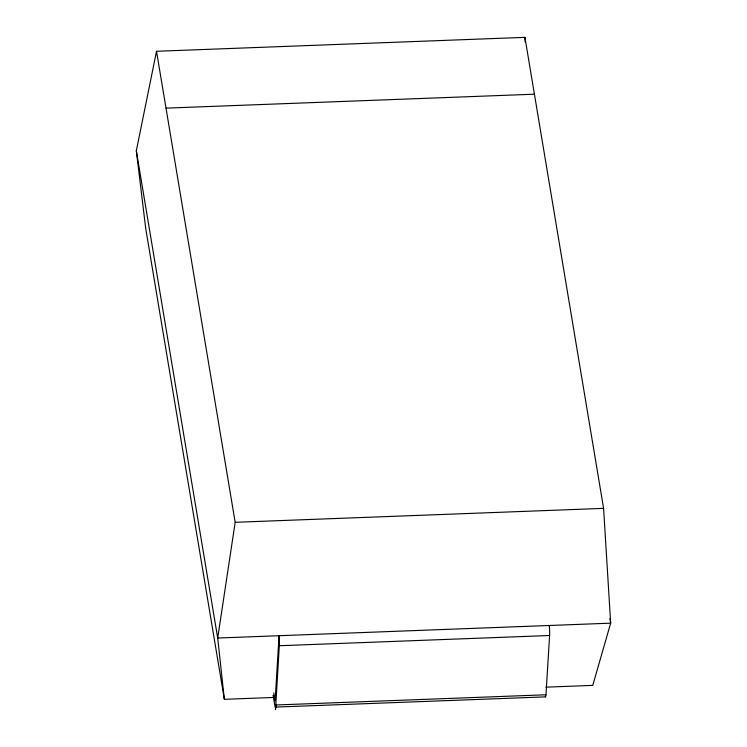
<?xml version="1.0" encoding="UTF-8"?>
<svg xmlns="http://www.w3.org/2000/svg" width="747" height="747" viewBox="0 0 747 747"><rect width="100%" height="100%" fill="white"/><g stroke="black" fill="none" stroke-linecap="round" stroke-linejoin="round"><path stroke-width="1.12" d="M279.443 643.447L275.503 709.65L275.792 704.991L545.964 694.775L549.587 635.51A8.152 0.924 87.8 0 0 549.269 625.491M275.746 705.57L275.792 704.991L275.746 705.57A6.181 0.7 87.8 0 1 274.831 705.588L273.094 695.177M545.926 687.165L592.763 685.391L610.673 623.166L603.595 508.371L524.926 37.35L156.515 51.282L235.174 522.302L217.704 638.031L224.352 699.323L273.477 697.465M224.352 699.323L145.693 228.311L136.327 150.773L156.515 51.282M166.011 108.138L534.422 94.197M235.174 522.302L603.595 508.371M549.587 635.51L279.369 645.735A8.152 0.915 87.8 0 0 279.051 635.716L275.111 700.929L273.766 692.899M275.298 707.101L545.562 696.876M609.907 618.572L610.673 623.166L217.704 638.031L136.327 150.773M524.926 37.35L525.132 41.991M545.964 694.775A6.181 0.7 87.8 0 1 545.282 696.568"/></g></svg>
